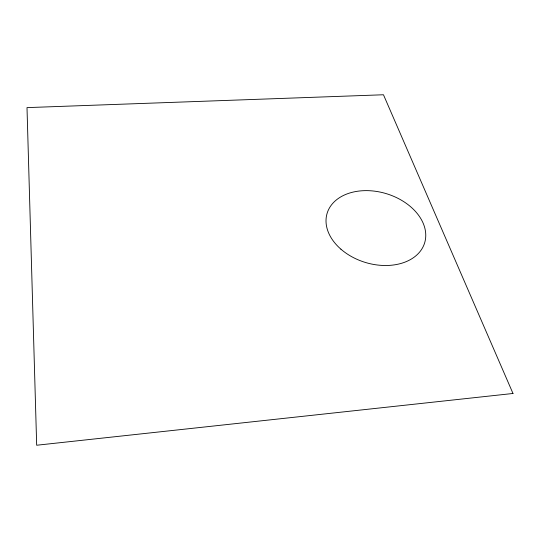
<?xml version="1.0" encoding="UTF-8"?>
<svg xmlns="http://www.w3.org/2000/svg" width="540" height="540" viewBox="0 0 540 540"><rect width="100%" height="100%" fill="white"/><g stroke="black" fill="none" stroke-linecap="round" stroke-linejoin="round"><path stroke-width="0.81" d="M513 393.478L36.68 445.237L27 107.615L383.468 94.763L513 393.478M340.895 249.169A50.956 35.957 16.8 0 0 424.163 244.303A50.956 35.957 16.8 0 0 362.61 190.735A50.956 35.957 16.8 0 0 340.895 249.169"/></g></svg>
